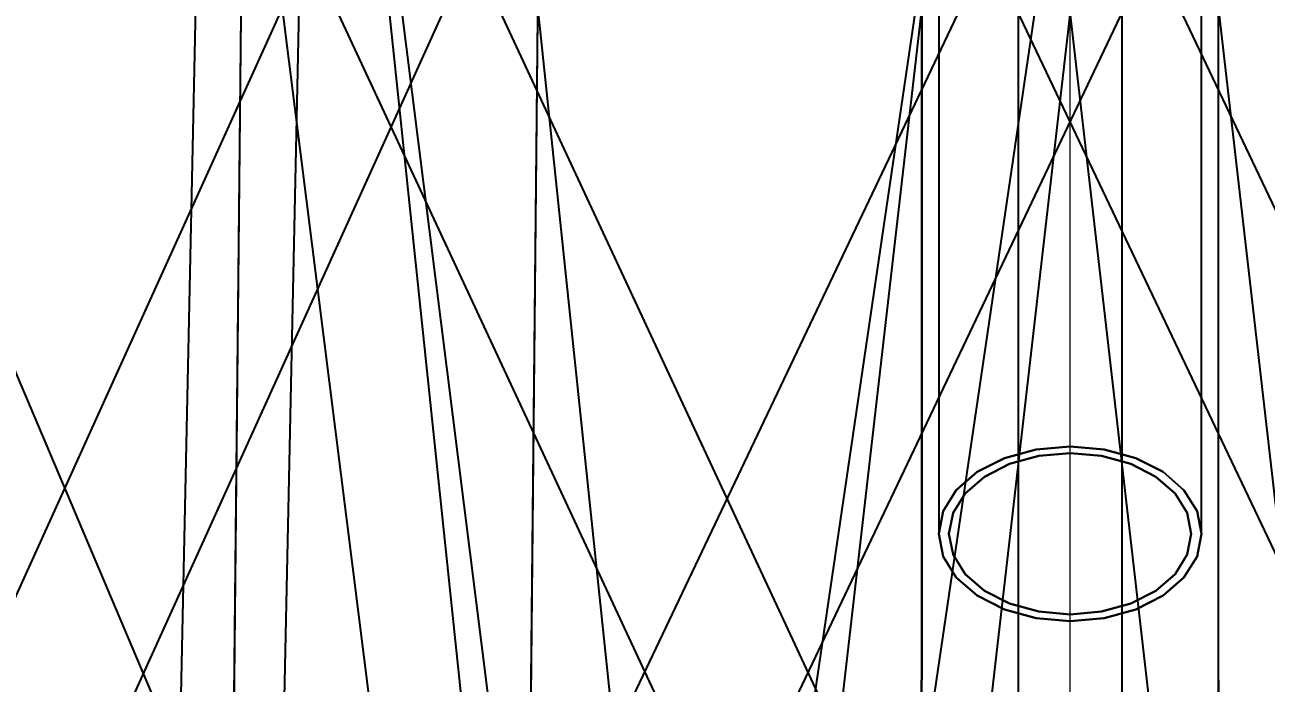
# Model space of a CAD drawing. Header units: millimetres. Extents: x -123812 to 252100, y -3000 to 639000.
# Drawn here: x -3580 to 672, y 492488 to 494742 of the extents above; entities that cross this region are included whole.
import ezdxf

# ---------------------------------------------------------------- set-up
doc = ezdxf.new("R2010")
doc.units = ezdxf.units.MM
for name, color, linetype, lineweight in [('D-BMK-AXIS', 7, 'Continuous', 13), ('D-STR-ANTN', 7, 'Continuous', 25), ('D-STR-DIM', 7, 'Continuous', 13), ('D-STR-STRC', 7, 'Continuous', 25)]:
    doc.layers.add(name, color=color, linetype=linetype, lineweight=lineweight)
doc.styles.add('OpenSansCondensed-Light', font='OpenSansCondensed-Light.ttf')
doc.styles.add('TOWER_UNICODE', font='Arial Unicode.ttf')
doc.dimstyles.new('EZDXF', dxfattribs={"dimtxt": 0.25, "dimasz": 0.175, "dimexe": 0.375, "dimexo": 0.125, "dimgap": 0.1, "dimtad": 1, "dimlfac": 100, "dimzin": 12, "dimdsep": 46, "dimtxsty": 'OpenSansCondensed-Light', "dimblk": 'ARCHTICK', "dimcen": 2.5, "dimazin": 3, "dimtfac": 0.5, "dimtmove": 2, "dimatfit": 3})

# ---------------------------------------------------------------- blocks, each defined once
blk = doc.blocks.new('_ARCHTICK')
at = {"color": 0, "linetype": 'BYBLOCK', "const_width": 0.15}
blk.add_lwpolyline([(-0.5, -0.5), (0.5, 0.5)], dxfattribs=at)

msp = doc.modelspace()

# ---------------------------------------------------------------- linework, layer by layer
at = {"layer": 'D-BMK-AXIS'}
msp.add_line((0, -3000), (0, 639000), dxfattribs=at)
at = {"layer": 'D-STR-ANTN'}
msp.add_lwpolyline([(-450, 500500), (-450, 493000), (-434.7, 492922.6), (-389.7, 492850.4), (-318.2, 492788.4), (-225, 492740.8), (-116.5, 492711), (0, 492700.8), (116.5, 492711), (225, 492740.8), (318.2, 492788.4), (389.7, 492850.4), (434.7, 492922.6), (450, 493000), (450, 500500)], dxfattribs=at)
msp.add_lwpolyline([(-450, 500500), (-450, 493000), (-434.7, 492922.6), (-389.7, 492850.4), (-318.2, 492788.4), (-225, 492740.8), (-116.5, 492711), (0, 492700.8), (116.5, 492711), (225, 492740.8), (318.2, 492788.4), (389.7, 492850.4), (434.7, 492922.6), (450, 493000), (450, 500500)], dxfattribs=at)
for points in [[(-450, 493000), (-434.7, 492922.6), (-389.7, 492850.4), (-318.2, 492788.4), (-225, 492740.8), (-116.5, 492711), (0, 492700.8), (116.5, 492711), (225, 492740.8), (318.2, 492788.4), (389.7, 492850.4), (434.7, 492922.6), (450, 493000), (434.7, 493077.4), (389.7, 493149.6), (318.2, 493211.6), (225, 493259.2), (116.5, 493289), (0, 493299.2), (-116.5, 493289), (-225, 493259.2), (-318.2, 493211.6), (-389.7, 493149.6), (-434.7, 493077.4)], [(450, 493000), (434.7, 492922.6), (389.7, 492850.4), (318.2, 492788.4), (225, 492740.8), (116.5, 492711), (0, 492700.8), (-116.5, 492711), (-225, 492740.8), (-318.2, 492788.4), (-389.7, 492850.4), (-434.7, 492922.6), (-450, 493000), (-434.7, 493077.4), (-389.7, 493149.6), (-318.2, 493211.6), (-225, 493259.2), (-116.5, 493289), (0, 493299.2), (116.5, 493289), (225, 493259.2), (318.2, 493211.6), (389.7, 493149.6), (434.7, 493077.4)], [(-415, 493000), (-400.9, 492928.6), (-359.4, 492862), (-293.4, 492804.9), (-207.5, 492761), (-107.4, 492733.4), (0, 492724), (107.4, 492733.4), (207.5, 492761), (293.4, 492804.9), (359.4, 492862), (400.9, 492928.6), (415, 493000), (400.9, 493071.4), (359.4, 493138), (293.4, 493195.1), (207.5, 493239), (107.4, 493266.6), (0, 493276), (-107.4, 493266.6), (-207.5, 493239), (-293.4, 493195.1), (-359.4, 493138), (-400.9, 493071.4)], [(415, 493000), (400.9, 492928.6), (359.4, 492862), (293.4, 492804.9), (207.5, 492761), (107.4, 492733.4), (0, 492724), (-107.4, 492733.4), (-207.5, 492761), (-293.4, 492804.9), (-359.4, 492862), (-400.9, 492928.6), (-415, 493000), (-400.9, 493071.4), (-359.4, 493138), (-293.4, 493195.1), (-207.5, 493239), (-107.4, 493266.6), (0, 493276), (107.4, 493266.6), (207.5, 493239), (293.4, 493195.1), (359.4, 493138), (400.9, 493071.4)]]:
    msp.add_lwpolyline(points, close=True, dxfattribs=at)
at = {"layer": 'D-STR-STRC'}
for points in [[(-3038.7, 474970.5), (201, 496970.5), (194.2, 496974.7), (174.1, 496980.6), (142.2, 496987.8), (100.5, 496995.9), (52, 497004.2), (0, 497012.3), (-52, 497019.5), (-100.5, 497025.4), (-142.2, 497029.5), (-174.1, 497031.7), (-194.2, 497031.7), (-201, 497029.5), (-3440.8, 475029.5)], [(201.6, 475025.2), (-2569.7, 497025.2), (-2576.5, 497029.4), (-2596.7, 497031.6), (-2628.7, 497031.7), (-2670.5, 497029.6), (-2719.1, 497025.5), (-2771.3, 497019.7), (-2823.5, 497012.5), (-2872.1, 497004.5), (-2913.8, 496996.1), (-2945.9, 496988.1), (-2966, 496980.8), (-2972.9, 496974.8), (-201.6, 474974.8)], [(-2278.3, 474971.1), (252.3, 496971.1), (243.7, 496977.3), (218.5, 496984.9), (178.4, 496993.6), (126.2, 497002.7), (65.3, 497011.7), (0, 497019.8), (-65.3, 497026.6), (-126.2, 497031.6), (-178.4, 497034.4), (-218.5, 497034.9), (-243.7, 497033), (-252.3, 497028.9), (-2783, 475028.9)], [(252.6, 475026.4), (-2056.6, 497026.4), (-2065.2, 497029), (-2090.5, 497029.6), (-2130.6, 497028.2), (-2182.9, 497024.8), (-2243.9, 497019.8), (-2309.2, 497013.4), (-2374.6, 497006.1), (-2435.5, 496998.4), (-2487.9, 496990.8), (-2528, 496983.8), (-2553.2, 496977.9), (-2561.9, 496973.6), (-252.6, 474973.6)], [(2783, 475029), (252.3, 497029), (243.7, 497029.6), (218.5, 497028.1), (178.4, 497024.8), (126.2, 497019.7), (65.3, 497013.3), (0, 497006), (-65.3, 496998.3), (-126.2, 496990.7), (-178.4, 496983.8), (-218.5, 496977.9), (-243.7, 496973.5), (-252.3, 496971), (2278.3, 474971)], [(-4366.3, 489894.5), (-2098.4, 494894.5), (-2101.4, 494905.4), (-2120, 494922.7), (-2152.8, 494945.4), (-2197.6, 494971.7), (-2251.5, 495000), (-2310.6, 495028.3), (-2371, 495054.6), (-2428.6, 495077.3), (-2479.4, 495094.6), (-2520, 495105.5), (-2547.6, 495109.3), (-2560.3, 495105.5), (-4828.2, 490105.5)], [(-4734.6, 494905.4), (-2614.3, 489905.4), (-2606.8, 489894.5), (-2583.7, 489890.7), (-2546.8, 489894.5), (-2498.5, 489905.4), (-2442, 489922.7), (-2381.4, 489945.4), (-2320.6, 489971.7), (-2263.8, 490000), (-2215, 490028.3), (-2177.3, 490054.6), (-2153.5, 490077.3), (-2145.1, 490094.6), (-4265.4, 495094.6)], [(-2150.7, 489890.7), (229, 494890.7), (224.5, 494894.5), (204.7, 494905.4), (170.9, 494922.7), (125.5, 494945.4), (71.5, 494971.7), (12.7, 495000), (-47, 495028.3), (-103.5, 495054.6), (-153, 495077.3), (-192, 495094.6), (-217.9, 495105.5), (-229, 495109.3), (-2608.7, 490109.3)], [(230.4, 490105.5), (-2099, 495105.5), (-2105.2, 495109.3), (-2126.7, 495105.5), (-2161.9, 495094.6), (-2208.6, 495077.3), (-2263.6, 495054.6), (-2323, 495028.3), (-2382.8, 495000), (-2439, 494971.7), (-2487.7, 494945.4), (-2525.7, 494922.7), (-2550.2, 494905.4), (-2559.7, 494894.5), (-230.4, 489894.5)], [(2608.7, 490109.3), (229, 495109.3), (217.9, 495105.5), (192, 495094.6), (153, 495077.3), (103.5, 495054.6), (47, 495028.3), (-12.7, 495000), (-71.5, 494971.7), (-125.5, 494945.4), (-170.9, 494922.7), (-204.7, 494905.4), (-224.5, 494894.5), (-229, 494890.7), (2150.7, 489890.7)]]:
    msp.add_lwpolyline(points, dxfattribs=at)
for points in [[(-3417.6, 475000), (-3062, 475000), (-2593.5, 497000), (-2949.1, 497000)], [(-3417.6, 475000), (-3062, 475000), (-2593.5, 497000), (-2949.1, 497000)], [(-177.8, 497000), (-177.8, 475000), (177.8, 475000), (177.8, 497000)], [(-177.8, 475000), (177.8, 475000), (177.8, 497000), (-177.8, 497000)], [(-2889.3, 490000), (-1870.1, 490000), (-1820.9, 495000), (-2837.8, 495000)], [(-2888.4, 490000), (-1871, 490000), (-1821.2, 495000), (-2837.6, 495000)], [(-509.6, 490000), (509.6, 490000), (508.5, 495000), (-508.5, 495000)], [(-509.6, 490000), (509.6, 490000), (508.5, 495000), (-508.5, 495000)], [(-508.7, 490000), (508.7, 490000), (508.2, 495000), (-508.2, 495000)]]:
    msp.add_lwpolyline(points, close=True, dxfattribs=at)

# ---------------------------------------------------------------- dimensions: what is measured, and where the dimension line sits
at = {"layer": 'D-STR-DIM'}
msp.add_linear_dim(base=(-112000, 0), p1=(0, 0), p2=(0, 634000), angle=90, dimstyle='EZDXF', override={"dimtxt": 8400, "dimasz": 3750, "dimexe": 2100, "dimexo": 1800, "dimgap": 2100, "dimtad": 1, "dimdec": 0, "dimlfac": 1, "dimlunit": 2, "dimtxsty": 'TOWER_UNICODE', "dimclrd": 7, "dimclre": 7, "dimclrt": 7}, dxfattribs=at).render()

doc.saveas('drawing.dxf')
